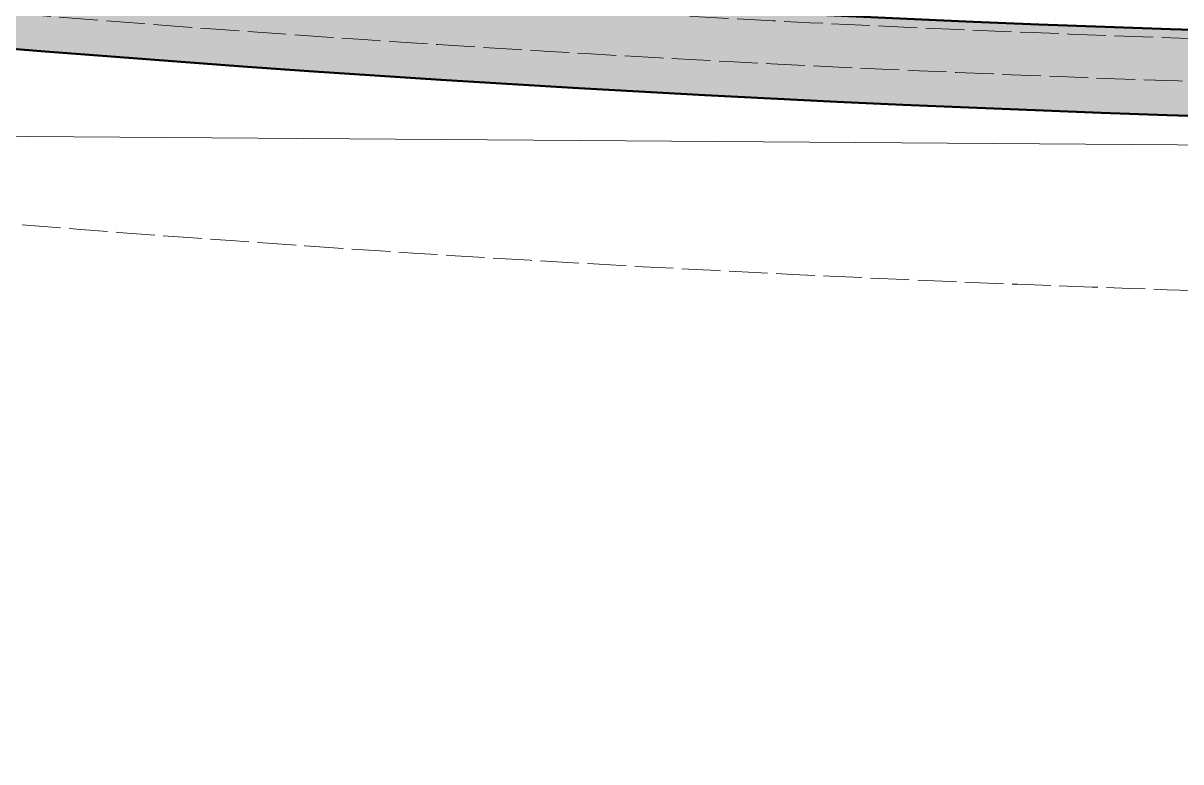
# Model space of a CAD drawing. Header units: millimetres. Extents: x -89663 to 74273, y -103666 to 18539.
# Drawn here: x -29060 to -27712, y -72781 to -71921 of the extents above; entities that cross this region are included whole.
import ezdxf

# ---------------------------------------------------------------- set-up
doc = ezdxf.new("R2010")
doc.units = ezdxf.units.MM
doc.header["$MEASUREMENT"] = 0
doc.linetypes.add('Hidden Line', pattern=[55, 45, -10])
for name, color, linetype in [('A-20-M_Floor_Slab', 7, 'Continuous'), ('A-25-M_Wall_Ext', 7, 'Continuous'), ('New_A-20-M_Hard_Landscape', 7, 'Continuous'), ('New_A-25-M_Wall_Ext', 7, 'Continuous'), ('New_A-40-M_Soft_Landscaping_P2', 7, 'Continuous')]:
    doc.layers.add(name, color=color, linetype=linetype)
for name, color, linetype, lineweight in [('A-20-M_Floor_Slab_Pen_No__89', 8, 'Continuous', 20), ('A-25-M_Wall_Ext_Pen_No__87', 8, 'Continuous', 20), ('New_A-25-M_Wall_Ext_Pen_No__87', 8, 'Continuous', 20), ('New_A-40-M_Soft_Landscaping_P2_Pen_No__150', 7, 'Continuous', 0)]:
    doc.layers.add(name, color=color, linetype=linetype, lineweight=lineweight)
for name, color, linetype, lineweight, true_color in [('New_A-20-M_Hard_Landscape_Pen_No__53', 7, 'Continuous', 35, 0x444444), ('New_A-25-M_Wall_Ext_Pen_No__107', 7, 'Continuous', 15, 0xa6a6a6), ('New_A-25-M_Wall_Ext_Pen_No__27', 7, 'Continuous', 50, 0x2a2a2a)]:
    doc.layers.add(name, color=color, linetype=linetype, lineweight=lineweight, true_color=true_color)

# ---------------------------------------------------------------- blocks, each defined once
blk = doc.blocks.new('Mesh_5_1', base_point=(-56628.5, -71821))
at = {"layer": 'New_A-20-M_Hard_Landscape_Pen_No__53', "linetype": 'Continuous', "flags": 128}
blk.add_lwpolyline([(-50733.3, -76386.3), (-45824.1, -78214.2), (-37862.3, -79363), (-25566.8, -79831.6), (-15524.7, -79453.1, 0.018331), (-5629, -78358.9), (-5812.2, -77015.4, 0.064555), (8110.9, -71321.8), (8166.9, -71194.5), (9811.3, -67453.2), (11682.1, -63197.3), (9115.4, -62078.1), (8602.9, -63253.6), (5945.5, -69347.8, -0.091986), (-14657.1, -75939.9), (-17579.3, -76160.8, -0.138824), (-37194.7, -72335.5, -0.171752), (-44779.4, -64647.1), (-44956.5, -64631.2), (-45033.8, -63133.2), (-45111, -61635.2), (-45188.3, -60137.2), (-45265.6, -58639.2), (-51572.4, -58963.6)], format="xyb", dxfattribs=at)
blk = doc.blocks.new('Mesh_33_1', base_point=(-40933.1, -67038.1))
at = {"layer": 'New_A-40-M_Soft_Landscaping_P2_Pen_No__150', "linetype": 'Continuous', "flags": 128}
blk.add_lwpolyline([(-40933.1, -67038.1, 0.320491), (-40900.8, -69852.7, 0.075053), (-37194.7, -72335.5, 0.135492), (-17580.9, -76160.2), (-17996, -70643, -0.183873), (-38079.9, -69688.1, -0.169448), (-40869.9, -67158.8, -0.091733)], format="xyb", close=True, dxfattribs=at)
blk = doc.blocks.new('Mesh_34_1', base_point=(-38055.1, -69698.9))
at = {"layer": 'New_A-40-M_Soft_Landscaping_P2_Pen_No__150', "linetype": 'Continuous', "flags": 128}
blk.add_lwpolyline([(-38055.1, -69698.9, -0.169694), (-40869.9, -67158.8, 0.334983), (-40169.4, -69895, 0.065126), (-36684.4, -71850.8, 0.165018), (-17774.3, -73560), (-17996, -70643, -0.183626)], format="xyb", close=True, dxfattribs=at)
blk = doc.blocks.new('Slab_61_1', base_point=(-30340.4, -72043.6))
at = {"layer": 'A-20-M_Floor_Slab_Pen_No__89', "linetype": 'Continuous', "flags": 128}
blk.add_lwpolyline([(-30340.4, -72043.6), (-30227.5, -71294.4), (-23730, -71341.5), (-23645.3, -72092.1)], close=True, dxfattribs=at)
blk = doc.blocks.new('Wall_53_1', base_point=(-38176, -69536.6))
at = {"layer": 'New_A-25-M_Wall_Ext_Pen_No__107', "linetype": 'Continuous', "lineweight": 0, "true_color": 0x535353}
blk.add_hatch(color=251, dxfattribs=at).paths.add_polyline_path([(-38176, -69536.6), (-38217.5, -69627.6, 0.177017), (-18856.6, -70909.4), (-18870.6, -70861.5), (-18884.7, -70813.4, -0.177006)])
at = {"layer": 'New_A-25-M_Wall_Ext_Pen_No__27', "linetype": 'Continuous'}
for radius, start in [(28161.8, 246.13805), (28261.8, 246.13561)]:
    blk.add_arc((-26783.5, -43782), radius, start, 286.28897, dxfattribs=at)
blk = doc.blocks.new('Wall_55_1', base_point=(-38175.9, -69536.5))
at = {"layer": 'New_A-25-M_Wall_Ext_Pen_No__87', "linetype": 'Hidden Line'}
for radius in [28161.8, 28211.8]:
    blk.add_arc((-26758.9, -43792.8), radius, 246.08329, 336.44041, dxfattribs=at)
blk = doc.blocks.new('Wall_231_1', base_point=(-38294.6, -69816.9))
at = {"layer": 'A-25-M_Wall_Ext_Pen_No__87', "linetype": 'Hidden Line'}
blk.add_arc((-26785.3, -43777.2), 28469.8, 246.15506, 336.76093, dxfattribs=at)

msp = doc.modelspace()

# ---------------------------------------------------------------- block references
at = {"layer": 'A-20-M_Floor_Slab', "color": 8, "linetype": 'Continuous', "lineweight": 20}
msp.add_blockref('Slab_61_1', (-30340.4, -72043.6), dxfattribs=at)
at = {"layer": 'A-25-M_Wall_Ext', "color": 250, "lineweight": 50, "true_color": 0x2a2a2a}
msp.add_blockref('Wall_231_1', (-38294.6, -69816.9), dxfattribs=at)
at = {"layer": 'New_A-20-M_Hard_Landscape', "color": 49, "lineweight": 35, "true_color": 0x444444}
msp.add_blockref('Mesh_5_1', (-56628.5, -71821), dxfattribs=at)
at = {"layer": 'New_A-25-M_Wall_Ext', "color": 250, "lineweight": 50, "true_color": 0x2a2a2a}
for name, p in [('Wall_53_1', (-38176, -69536.6)), ('Wall_55_1', (-38175.9, -69536.5))]:
    msp.add_blockref(name, p, dxfattribs=at)
at = {"layer": 'New_A-40-M_Soft_Landscaping_P2'}
for name, p in [('Mesh_33_1', (-40933.1, -67038.1)), ('Mesh_34_1', (-38055.1, -69698.9))]:
    msp.add_blockref(name, p, dxfattribs=at)

doc.saveas('drawing.dxf')
